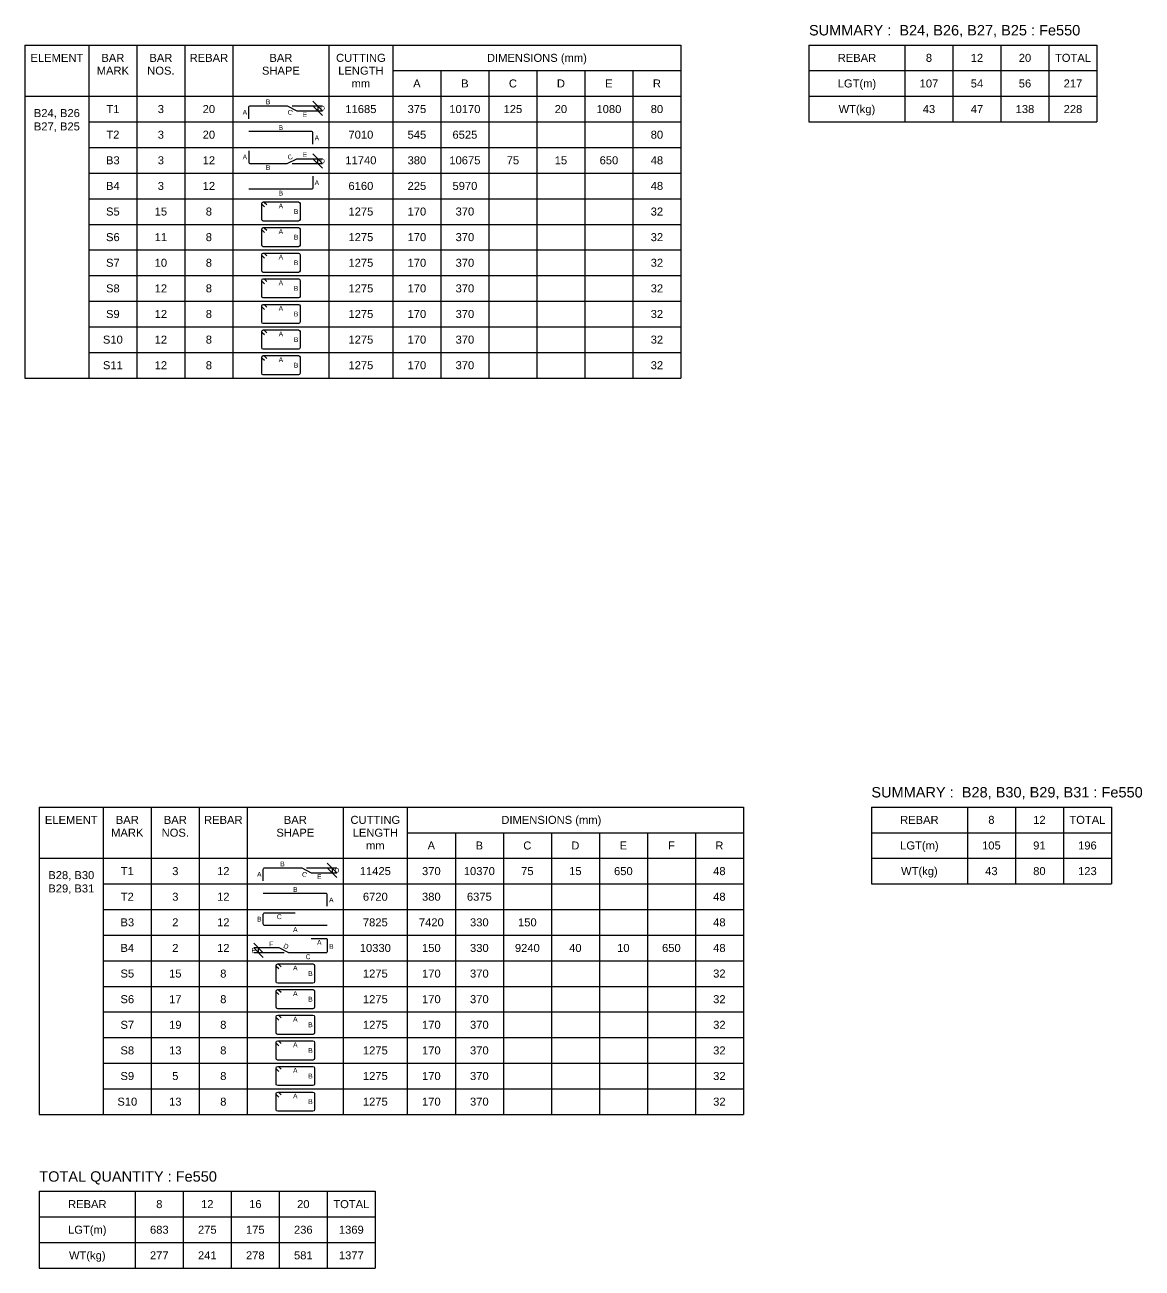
# Model space of a CAD drawing. Header units: inches. Extents: x -828 to 82836, y -182800 to 1700.
# Drawn here: x 47925 to 82836, y -182800 to -143970 of the extents above; entities that cross this region are included whole.
import ezdxf
from ezdxf.enums import TextEntityAlignment as Align

# ---------------------------------------------------------------- set-up
doc = ezdxf.new("R2010")
doc.units = ezdxf.units.IN
doc.header["$LTSCALE"] = 1000
doc.header["$MEASUREMENT"] = 0
for name, color, linetype in [('Dimension', 31, 'Continuous'), ('Reinforcement', 4, 'Continuous'), ('Schedule Header', 4, 'Continuous'), ('Schedule Line', 60, 'Continuous'), ('Text', 31, 'Continuous')]:
    doc.layers.add(name, color=color, linetype=linetype)
doc.styles.add('SC-SansSerif', font='SansSerif')
doc.dimstyles.new('SCBBSDim', dxfattribs={"dimtxt": 225, "dimasz": 0.18, "dimexe": 150, "dimexo": 150, "dimgap": 100, "dimtad": 1, "dimtoh": 1, "dimdec": 0, "dimzin": 0, "dimdsep": 46, "dimtxsty": 'SC-SansSerif', "dimtsz": 150, "dimcen": 0.09, "dimclrd": 8, "dimclre": 8, "dimclrt": 31, "dimadec": 0, "dimazin": 0, "dimtfac": 1, "dimtdec": 0, "dimtix": 1, "dimtofl": 0, "dimtmove": 0, "dimatfit": 3, "dimfxl": 1, "dimtolj": 1, "dimtzin": 0, "dimarcsym": 0})

# ---------------------------------------------------------------- blocks, each defined once
blk = doc.blocks.new('*D104')
at = {"color": 8, "linetype": 'ByBlock', "lineweight": -2}
for p, q in [((57225, -146650), (56925, -146350)), ((56275, -146500), (57225, -146500)), ((56575, -146650), (57225, -146650)), ((56925, -146500), (57225, -146800)), ((57075, -146500), (57075, -146650))]:
    blk.add_line(p, q, dxfattribs=at)
at = {"layer": 'DEFPOINTS', "color": 31}
for p in [(56125, -146500), (56425, -146650), (57075, -146500)]:
    blk.add_point(p, dxfattribs=at)
blk = doc.blocks.new('*D105')
at = {"color": 8, "linetype": 'ByBlock', "lineweight": -2}
for p, q in [((56275, -148300), (57225, -148300)), ((56575, -148150), (57225, -148150)), ((57225, -148300), (56925, -148000)), ((56925, -148150), (57225, -148450)), ((57075, -148300), (57075, -148150))]:
    blk.add_line(p, q, dxfattribs=at)
at = {"layer": 'DEFPOINTS', "color": 31}
for p in [(56125, -148300), (56425, -148150), (57075, -148300)]:
    blk.add_point(p, dxfattribs=at)
blk = doc.blocks.new('*D123')
at = {"color": 8, "linetype": 'ByBlock', "lineweight": -2}
for p, q in [((56726, -170300), (57676, -170300)), ((57026, -170450), (57676, -170450)), ((57676, -170450), (57376, -170150)), ((57376, -170300), (57676, -170600)), ((57526, -170300), (57526, -170450))]:
    blk.add_line(p, q, dxfattribs=at)
at = {"layer": 'DEFPOINTS', "color": 31}
for p in [(56576, -170300), (56876, -170450), (57526, -170300)]:
    blk.add_point(p, dxfattribs=at)
blk = doc.blocks.new('*D124')
at = {"color": 8, "linetype": 'ByBlock', "lineweight": -2}
for p, q in [((55376, -172950), (55076, -172650)), ((55726, -172800), (55076, -172800)), ((55076, -172800), (55376, -173100)), ((56026, -172950), (55076, -172950)), ((55226, -172950), (55226, -172800))]:
    blk.add_line(p, q, dxfattribs=at)
at = {"layer": 'DEFPOINTS', "color": 31}
for p in [(55226, -172950), (55876, -172800), (56176, -172950)]:
    blk.add_point(p, dxfattribs=at)

msp = doc.modelspace()

# ---------------------------------------------------------------- linework, layer by layer
at = {"layer": 'Reinforcement'}
for points in [[(54925, -146900), (54925, -146550, -0.5), (54975, -146500), (56125, -146500), (56425, -146650), (56925, -146650)], [(56925, -147700), (56925, -147350, 0.5), (56875, -147300), (54925, -147300)], [(54925, -147900), (54925, -148250, 0.5), (54975, -148300), (56125, -148300), (56425, -148150), (56925, -148150)], [(56925, -148700), (56925, -149050, -0.5), (56875, -149100), (54925, -149100)], [(55410.4, -149656.1), (55339.7, -149585.4, -0.1989124), (55325, -149550, -0.4142046), (55375, -149500, -0.1989044), (55410.4, -149514.6), (55481.1, -149585.4)], [(55410.4, -150456.1), (55339.7, -150385.4, -0.1989124), (55325, -150350, -0.4142046), (55375, -150300, -0.1989044), (55410.4, -150314.6), (55481.1, -150385.4)], [(55410.4, -151256.1), (55339.7, -151185.4, -0.1989124), (55325, -151150, -0.4142046), (55375, -151100, -0.1989044), (55410.4, -151114.6), (55481.1, -151185.4)], [(55410.4, -152056.1), (55339.7, -151985.4, -0.1989124), (55325, -151950, -0.4142046), (55375, -151900, -0.1989044), (55410.4, -151914.6), (55481.1, -151985.4)], [(55410.4, -152856.1), (55339.7, -152785.4, -0.1989124), (55325, -152750, -0.4142046), (55375, -152700, -0.1989044), (55410.4, -152714.6), (55481.1, -152785.4)], [(55410.4, -153656.1), (55339.7, -153585.4, -0.1989124), (55325, -153550, -0.4142046), (55375, -153500, -0.1989044), (55410.4, -153514.6), (55481.1, -153585.4)], [(55410.4, -154456.1), (55339.7, -154385.4, -0.1989124), (55325, -154350, -0.4142046), (55375, -154300, -0.1989044), (55410.4, -154314.6), (55481.1, -154385.4)], [(55376, -170700), (55376, -170350, -0.5), (55426, -170300), (56576, -170300), (56876, -170450), (57376, -170450)], [(57376, -171500), (57376, -171150, 0.5), (57326, -171100), (55376, -171100)], [(57376, -172100), (55426, -172100, -0.5), (55376, -172050), (55376, -171750, -0.5), (55426, -171700), (56376, -171700)], [(56876, -172500), (57326, -172500, -0.5), (57376, -172550), (57376, -172900, -0.5), (57326, -172950), (56176, -172950), (55876, -172800), (55376, -172800)], [(55861.4, -173456.1), (55790.6, -173385.4, -0.1989124), (55776, -173350, -0.4142046), (55826, -173300, -0.1989044), (55861.4, -173314.6), (55932.1, -173385.4)], [(55861.4, -174256.1), (55790.6, -174185.4, -0.1989124), (55776, -174150, -0.4142046), (55826, -174100, -0.1989044), (55861.4, -174114.6), (55932.1, -174185.4)], [(55861.4, -175056.1), (55790.6, -174985.4, -0.1989124), (55776, -174950, -0.4142046), (55826, -174900, -0.1989044), (55861.4, -174914.6), (55932.1, -174985.4)], [(55861.4, -175856.1), (55790.6, -175785.4, -0.1989124), (55776, -175750, -0.4142046), (55826, -175700, -0.1989044), (55861.4, -175714.6), (55932.1, -175785.4)], [(55861.4, -176656.1), (55790.6, -176585.4, -0.1989124), (55776, -176550, -0.4142046), (55826, -176500, -0.1989044), (55861.4, -176514.6), (55932.1, -176585.4)], [(55861.4, -177456.1), (55790.6, -177385.4, -0.1989124), (55776, -177350, -0.4142046), (55826, -177300, -0.1989044), (55861.4, -177314.6), (55932.1, -177385.4)]]:
    msp.add_lwpolyline(points, format="xyb", dxfattribs=at)
for points in [[(55325, -149550, -0.4142046), (55375, -149500), (56475, -149500, -0.4142046), (56525, -149550), (56525, -150050, -0.4142046), (56475, -150100), (55375, -150100, -0.4142046), (55325, -150050)], [(55325, -150350, -0.4142046), (55375, -150300), (56475, -150300, -0.4142046), (56525, -150350), (56525, -150850, -0.4142046), (56475, -150900), (55375, -150900, -0.4142046), (55325, -150850)], [(55325, -151150, -0.4142046), (55375, -151100), (56475, -151100, -0.4142046), (56525, -151150), (56525, -151650, -0.4142046), (56475, -151700), (55375, -151700, -0.4142046), (55325, -151650)], [(55325, -151950, -0.4142046), (55375, -151900), (56475, -151900, -0.4142046), (56525, -151950), (56525, -152450, -0.4142046), (56475, -152500), (55375, -152500, -0.4142046), (55325, -152450)], [(55325, -152750, -0.4142046), (55375, -152700), (56475, -152700, -0.4142046), (56525, -152750), (56525, -153250, -0.4142046), (56475, -153300), (55375, -153300, -0.4142046), (55325, -153250)], [(55325, -153550, -0.4142046), (55375, -153500), (56475, -153500, -0.4142046), (56525, -153550), (56525, -154050, -0.4142046), (56475, -154100), (55375, -154100, -0.4142046), (55325, -154050)], [(55325, -154350, -0.4142046), (55375, -154300), (56475, -154300, -0.4142046), (56525, -154350), (56525, -154850, -0.4142046), (56475, -154900), (55375, -154900, -0.4142046), (55325, -154850)], [(55776, -173350, -0.4142046), (55826, -173300), (56926, -173300, -0.4142046), (56976, -173350), (56976, -173850, -0.4142046), (56926, -173900), (55826, -173900, -0.4142046), (55776, -173850)], [(55776, -174150, -0.4142046), (55826, -174100), (56926, -174100, -0.4142046), (56976, -174150), (56976, -174650, -0.4142046), (56926, -174700), (55826, -174700, -0.4142046), (55776, -174650)], [(55776, -174950, -0.4142046), (55826, -174900), (56926, -174900, -0.4142046), (56976, -174950), (56976, -175450, -0.4142046), (56926, -175500), (55826, -175500, -0.4142046), (55776, -175450)], [(55776, -175750, -0.4142046), (55826, -175700), (56926, -175700, -0.4142046), (56976, -175750), (56976, -176250, -0.4142046), (56926, -176300), (55826, -176300, -0.4142046), (55776, -176250)], [(55776, -176550, -0.4142046), (55826, -176500), (56926, -176500, -0.4142046), (56976, -176550), (56976, -177050, -0.4142046), (56926, -177100), (55826, -177100, -0.4142046), (55776, -177050)], [(55776, -177350, -0.4142046), (55826, -177300), (56926, -177300, -0.4142046), (56976, -177350), (56976, -177850, -0.4142046), (56926, -177900), (55826, -177900, -0.4142046), (55776, -177850)]]:
    msp.add_lwpolyline(points, format="xyb", close=True, dxfattribs=at)
at = {"layer": 'Schedule Line'}
for p, q in [((47925, -144600), (68425, -144600)), ((47925, -144600), (47925, -155000)), ((49925, -144600), (49925, -155000)), ((51425, -144600), (51425, -155000)), ((52925, -144600), (52925, -155000)), ((54425, -144600), (54425, -155000)), ((57425, -144600), (57425, -155000)), ((59425, -144600), (59425, -155000)), ((68425, -144600), (68425, -155000)), ((72425, -144600), (81425, -144600)), ((72425, -144600), (72425, -147000)), ((75425, -144600), (75425, -147000)), ((76925, -144600), (76925, -147000)), ((78425, -144600), (78425, -147000)), ((79925, -144600), (79925, -147000)), ((81425, -144600), (81425, -147000)), ((59425, -145400), (68425, -145400)), ((60925, -145400), (60925, -155000)), ((62425, -145400), (62425, -155000)), ((63925, -145400), (63925, -155000)), ((65425, -145400), (65425, -155000)), ((66925, -145400), (66925, -155000)), ((72425, -145400), (81425, -145400)), ((47925, -146200), (68425, -146200)), ((72425, -146200), (81425, -146200)), ((49925, -147000), (68425, -147000)), ((72425, -147000), (81425, -147000)), ((49925, -147800), (68425, -147800)), ((49925, -148600), (68425, -148600)), ((49925, -149400), (68425, -149400)), ((49925, -150200), (68425, -150200)), ((49925, -151000), (68425, -151000)), ((49925, -151800), (68425, -151800)), ((49925, -152600), (68425, -152600)), ((49925, -153400), (68425, -153400)), ((49925, -154200), (68425, -154200)), ((47925, -155000), (68425, -155000)), ((49925, -155000), (68425, -155000)), ((48376, -168400), (70376, -168400)), ((48376, -168400), (48376, -178000)), ((50376, -168400), (50376, -178000)), ((51876, -168400), (51876, -178000)), ((53376, -168400), (53376, -178000)), ((54876, -168400), (54876, -178000)), ((57876, -168400), (57876, -178000)), ((59876, -168400), (59876, -178000)), ((70376, -168400), (70376, -178000)), ((74376, -168400), (81876, -168400)), ((74376, -168400), (74376, -170800)), ((77376, -168400), (77376, -170800)), ((78876, -168400), (78876, -170800)), ((80376, -168400), (80376, -170800)), ((81876, -168400), (81876, -170800)), ((59876, -169200), (70376, -169200)), ((61376, -169200), (61376, -178000)), ((62876, -169200), (62876, -178000)), ((64376, -169200), (64376, -178000)), ((65876, -169200), (65876, -178000)), ((67376, -169200), (67376, -178000)), ((68876, -169200), (68876, -178000)), ((74376, -169200), (81876, -169200)), ((48376, -170000), (70376, -170000)), ((74376, -170000), (81876, -170000)), ((50376, -170800), (70376, -170800)), ((74376, -170800), (81876, -170800)), ((50376, -171600), (70376, -171600)), ((50376, -172400), (70376, -172400)), ((50376, -173200), (70376, -173200)), ((50376, -174000), (70376, -174000)), ((50376, -174800), (70376, -174800)), ((50376, -175600), (70376, -175600)), ((50376, -176400), (70376, -176400)), ((50376, -177200), (70376, -177200)), ((48376, -178000), (70376, -178000)), ((50376, -178000), (70376, -178000)), ((48376, -180400), (58876, -180400)), ((48376, -180400), (48376, -182800)), ((51376, -180400), (51376, -182800)), ((52876, -180400), (52876, -182800)), ((54376, -180400), (54376, -182800)), ((55876, -180400), (55876, -182800)), ((57376, -180400), (57376, -182800)), ((58876, -180400), (58876, -182800)), ((48376, -181200), (58876, -181200)), ((48376, -182000), (58876, -182000)), ((48376, -182800), (58876, -182800))]:
    msp.add_line(p, q, dxfattribs=at)

# ---------------------------------------------------------------- texts
at = {"layer": 'Dimension', "style": 'SC-SansSerif'}
for s, p in [('B', (55525, -146375)), ('A', (54800, -146700)), ('E', (56675, -146775)), ('D', (57225, -146575)), ('B', (55925, -147175)), ('A', (57050, -147500)), ('A', (54800, -148100)), ('E', (56675, -148025)), ('D', (57225, -148225)), ('B', (55525, -148425)), ('A', (57050, -148900)), ('B', (55925, -149225)), ('A', (55925, -149625)), ('B', (56400, -149800)), ('A', (55925, -150425)), ('B', (56400, -150600)), ('A', (55925, -151225)), ('B', (56400, -151400)), ('A', (55925, -152025)), ('B', (56400, -152200)), ('A', (55925, -152825)), ('B', (56400, -153000)), ('A', (55925, -153625)), ('B', (56400, -153800)), ('A', (55925, -154425)), ('B', (56400, -154600)), ('A', (55251, -170500)), ('B', (55976, -170175)), ('D', (57676, -170375)), ('E', (57126, -170575)), ('B', (56376, -170975)), ('A', (57501, -171300)), ('B', (55251, -171900)), ('C', (55876, -171825)), ('A', (56376, -172225)), ('F', (55626, -172675)), ('A', (57126, -172625)), ('B', (57501, -172750)), ('E', (55076, -172875)), ('C', (56776, -173075)), ('A', (56376, -173425)), ('B', (56851, -173600)), ('A', (56376, -174225)), ('B', (56851, -174400)), ('A', (56376, -175025)), ('B', (56851, -175200)), ('A', (56376, -175825)), ('B', (56851, -176000)), ('A', (56376, -176625)), ('B', (56851, -176800)), ('A', (56376, -177425)), ('B', (56851, -177600))]:
    msp.add_text(s, height=150, dxfattribs=at).set_placement(p, align=Align.MIDDLE_CENTER)
for s, rotation, p in [('C', -26.56505, (56212.5, -146700)), ('C', 26.56505, (56212.5, -148100)), ('C', -26.56505, (56663.5, -170500)), ('D', -26.56505, (56088.5, -172750))]:
    msp.add_text(s, height=150, rotation=rotation, dxfattribs=at).set_placement(p, align=Align.MIDDLE_CENTER)
at = {"layer": 'Schedule Header', "style": 'SC-SansSerif'}
for s, p in [('SUMMARY :  B24, B26, B27, B25 : Fe550', (72425, -144300)), ('SUMMARY :  B28, B30, B29, B31 : Fe550', (74376, -168100)), ('TOTAL QUANTITY : Fe550', (48376, -180100))]:
    msp.add_text(s, height=325, dxfattribs=at).set_placement(p)
for s, p in [('ELEMENT', (48925, -145000)), ('BAR', (50675, -145000)), ('BAR', (52175, -145000)), ('REBAR', (53675, -145000)), ('BAR', (55925, -145000)), ('CUTTING', (58425, -145000)), ('DIMENSIONS (mm)', (63925, -145000)), ('REBAR', (73925, -145000)), ('8', (76175, -145000)), ('12', (77675, -145000)), ('20', (79175, -145000)), ('TOTAL', (80675, -145000)), ('MARK', (50675, -145400)), ('NOS.', (52175, -145400)), ('SHAPE', (55925, -145400)), ('LENGTH', (58425, -145400)), ('mm', (58425, -145800)), ('A', (60175, -145800)), ('B', (61675, -145800)), ('C', (63175, -145800)), ('D', (64675, -145800)), ('E', (66175, -145800)), ('R', (67675, -145800)), ('LGT(m)', (73925, -145800)), ('WT(kg)', (73925, -146600)), ('ELEMENT', (49376, -168800)), ('BAR', (51126, -168800)), ('BAR', (52626, -168800)), ('REBAR', (54126, -168800)), ('BAR', (56376, -168800)), ('CUTTING', (58876, -168800)), ('DIMENSIONS (mm)', (64376, -168800)), ('REBAR', (75876, -168800)), ('8', (78126, -168800)), ('12', (79626, -168800)), ('TOTAL', (81126, -168800)), ('MARK', (51126, -169200)), ('NOS.', (52626, -169200)), ('SHAPE', (56376, -169200)), ('LENGTH', (58876, -169200)), ('mm', (58876, -169600)), ('A', (60626, -169600)), ('B', (62126, -169600)), ('C', (63626, -169600)), ('D', (65126, -169600)), ('E', (66626, -169600)), ('F', (68126, -169600)), ('R', (69626, -169600)), ('LGT(m)', (75876, -169600)), ('WT(kg)', (75876, -170400)), ('REBAR', (49876, -180800)), ('8', (52126, -180800)), ('12', (53626, -180800)), ('16', (55126, -180800)), ('20', (56626, -180800)), ('TOTAL', (58126, -180800)), ('LGT(m)', (49876, -181600)), ('WT(kg)', (49876, -182400))]:
    msp.add_text(s, height=250, dxfattribs=at).set_placement(p, align=Align.MIDDLE_CENTER)
at = {"layer": 'Text', "style": 'SC-SansSerif'}
for s, p in [('107', (76175, -145800)), ('54', (77675, -145800)), ('56', (79175, -145800)), ('217', (80675, -145800)), ('T1', (50675, -146600)), ('3', (52175, -146600)), ('20', (53675, -146600)), ('11685', (58425, -146600)), ('375', (60175, -146600)), ('10170', (61675, -146600)), ('125', (63175, -146600)), ('20', (64675, -146600)), ('1080', (66175, -146600)), ('80', (67675, -146600)), ('43', (76175, -146600)), ('47', (77675, -146600)), ('138', (79175, -146600)), ('228', (80675, -146600)), ('T2', (50675, -147400)), ('3', (52175, -147400)), ('20', (53675, -147400)), ('7010', (58425, -147400)), ('545', (60175, -147400)), ('6525', (61675, -147400)), ('80', (67675, -147400)), ('B3', (50675, -148200)), ('3', (52175, -148200)), ('12', (53675, -148200)), ('11740', (58425, -148200)), ('380', (60175, -148200)), ('10675', (61675, -148200)), ('75', (63175, -148200)), ('15', (64675, -148200)), ('650', (66175, -148200)), ('48', (67675, -148200)), ('B4', (50675, -149000)), ('3', (52175, -149000)), ('12', (53675, -149000)), ('6160', (58425, -149000)), ('225', (60175, -149000)), ('5970', (61675, -149000)), ('48', (67675, -149000)), ('S5', (50675, -149800)), ('15', (52175, -149800)), ('8', (53675, -149800)), ('1275', (58425, -149800)), ('170', (60175, -149800)), ('370', (61675, -149800)), ('32', (67675, -149800)), ('S6', (50675, -150600)), ('11', (52175, -150600)), ('8', (53675, -150600)), ('1275', (58425, -150600)), ('170', (60175, -150600)), ('370', (61675, -150600)), ('32', (67675, -150600)), ('S7', (50675, -151400)), ('10', (52175, -151400)), ('8', (53675, -151400)), ('1275', (58425, -151400)), ('170', (60175, -151400)), ('370', (61675, -151400)), ('32', (67675, -151400)), ('S8', (50675, -152200)), ('12', (52175, -152200)), ('8', (53675, -152200)), ('1275', (58425, -152200)), ('170', (60175, -152200)), ('370', (61675, -152200)), ('32', (67675, -152200)), ('S9', (50675, -153000)), ('12', (52175, -153000)), ('8', (53675, -153000)), ('1275', (58425, -153000)), ('170', (60175, -153000)), ('370', (61675, -153000)), ('32', (67675, -153000)), ('S10', (50675, -153800)), ('12', (52175, -153800)), ('8', (53675, -153800)), ('1275', (58425, -153800)), ('170', (60175, -153800)), ('370', (61675, -153800)), ('32', (67675, -153800)), ('S11', (50675, -154600)), ('12', (52175, -154600)), ('8', (53675, -154600)), ('1275', (58425, -154600)), ('170', (60175, -154600)), ('370', (61675, -154600)), ('32', (67675, -154600)), ('105', (78126, -169600)), ('91', (79626, -169600)), ('196', (81126, -169600)), ('T1', (51126, -170400)), ('3', (52626, -170400)), ('12', (54126, -170400)), ('11425', (58876, -170400)), ('370', (60626, -170400)), ('10370', (62126, -170400)), ('75', (63626, -170400)), ('15', (65126, -170400)), ('650', (66626, -170400)), ('48', (69626, -170400)), ('43', (78126, -170400)), ('80', (79626, -170400)), ('123', (81126, -170400)), ('T2', (51126, -171200)), ('3', (52626, -171200)), ('12', (54126, -171200)), ('6720', (58876, -171200)), ('380', (60626, -171200)), ('6375', (62126, -171200)), ('48', (69626, -171200)), ('B3', (51126, -172000)), ('2', (52626, -172000)), ('12', (54126, -172000)), ('7825', (58876, -172000)), ('7420', (60626, -172000)), ('330', (62126, -172000)), ('150', (63626, -172000)), ('48', (69626, -172000)), ('B4', (51126, -172800)), ('2', (52626, -172800)), ('12', (54126, -172800)), ('10330', (58876, -172800)), ('150', (60626, -172800)), ('330', (62126, -172800)), ('9240', (63626, -172800)), ('40', (65126, -172800)), ('10', (66626, -172800)), ('650', (68126, -172800)), ('48', (69626, -172800)), ('S5', (51126, -173600)), ('15', (52626, -173600)), ('8', (54126, -173600)), ('1275', (58876, -173600)), ('170', (60626, -173600)), ('370', (62126, -173600)), ('32', (69626, -173600)), ('S6', (51126, -174400)), ('17', (52626, -174400)), ('8', (54126, -174400)), ('1275', (58876, -174400)), ('170', (60626, -174400)), ('370', (62126, -174400)), ('32', (69626, -174400)), ('S7', (51126, -175200)), ('19', (52626, -175200)), ('8', (54126, -175200)), ('1275', (58876, -175200)), ('170', (60626, -175200)), ('370', (62126, -175200)), ('32', (69626, -175200)), ('S8', (51126, -176000)), ('13', (52626, -176000)), ('8', (54126, -176000)), ('1275', (58876, -176000)), ('170', (60626, -176000)), ('370', (62126, -176000)), ('32', (69626, -176000)), ('S9', (51126, -176800)), ('5', (52626, -176800)), ('8', (54126, -176800)), ('1275', (58876, -176800)), ('170', (60626, -176800)), ('370', (62126, -176800)), ('32', (69626, -176800)), ('S10', (51126, -177600)), ('13', (52626, -177600)), ('8', (54126, -177600)), ('1275', (58876, -177600)), ('170', (60626, -177600)), ('370', (62126, -177600)), ('32', (69626, -177600)), ('683', (52126, -181600)), ('275', (53626, -181600)), ('175', (55126, -181600)), ('236', (56626, -181600)), ('1369', (58126, -181600)), ('277', (52126, -182400)), ('241', (53626, -182400)), ('278', (55126, -182400)), ('581', (56626, -182400)), ('1377', (58126, -182400))]:
    msp.add_text(s, height=250, dxfattribs=at).set_placement(p, align=Align.MIDDLE_CENTER)
at = {"layer": 'Text', "char_height": 250, "attachment_point": 2, "style": 'SC-SansSerif'}
for s, insert in [('B24, B26\\PB27, B25\\P', (48925, -146600)), ('B28, B30\\PB29, B31\\P', (49376, -170400))]:
    msp.add_mtext(s, dxfattribs=dict(at, insert=insert))

# ---------------------------------------------------------------- dimensions: what is measured, and where the dimension line sits
at = {"layer": 'Dimension'}
for base, p1, p2, picture, middle in [((57075, -146650), (56125, -146500), (56425, -146650), '*D104', (57075, -146575)), ((57075, -148150), (56125, -148300), (56425, -148150), '*D105', (57075, -148225)), ((57526, -170450), (56576, -170300), (56876, -170450), '*D123', (57526, -170375)), ((55226, -172800), (56176, -172950), (55876, -172800), '*D124', (55226, -172875))]:
    dim = msp.add_linear_dim(base=base, p1=p1, p2=p2, angle=90, text=' ', dimstyle='SCBBSDim', dxfattribs=at)
    dim.commit()
    dim.dimension.update_dxf_attribs({"geometry": picture, "text_midpoint": middle})

doc.saveas('drawing.dxf')
